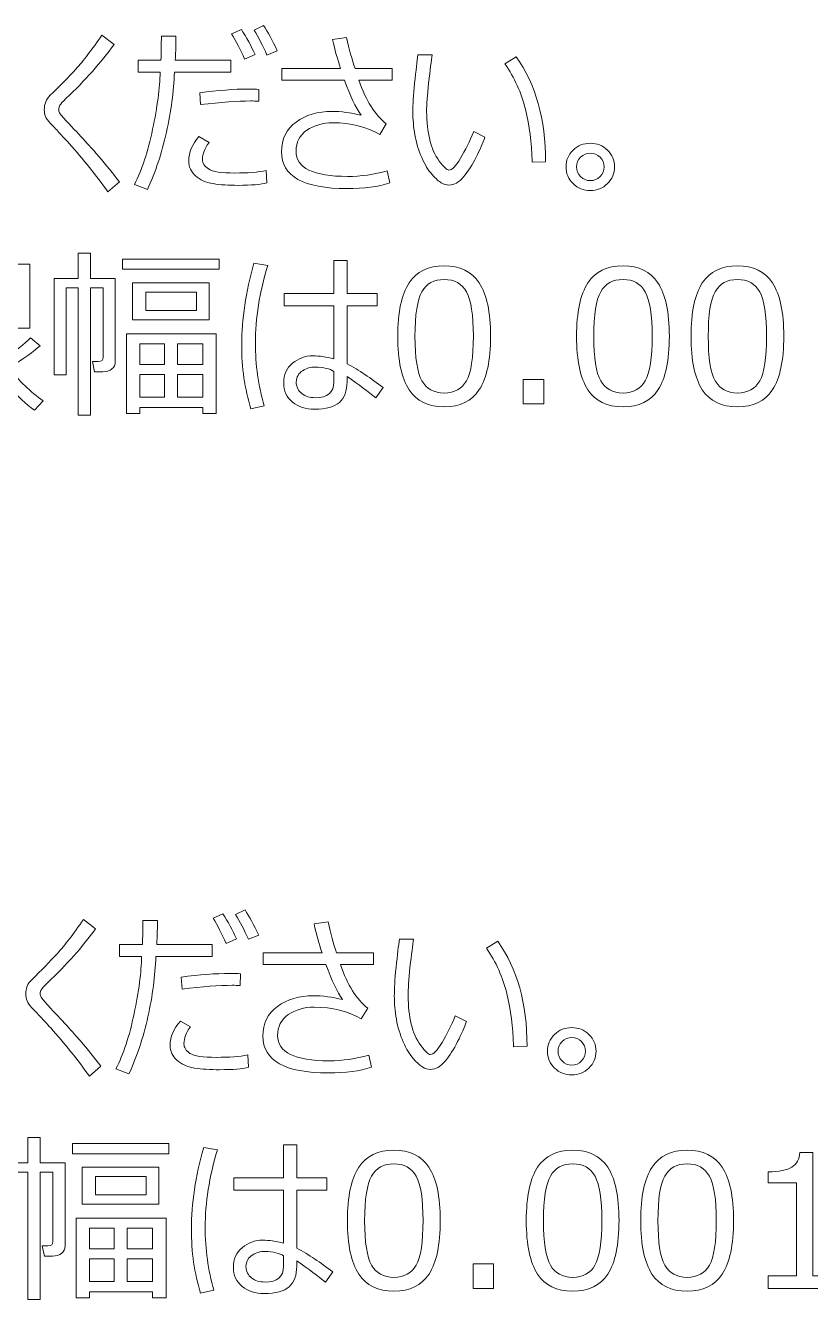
# Model space of a CAD drawing. Extents: x 0 to 812, y 0 to 300.
# Drawn here: x 659.27 to 680.57, y 225.76 to 260.34 of the extents above; entities that cross this region are included whole.
import ezdxf

# ---------------------------------------------------------------- set-up
doc = ezdxf.new("R2010")
doc.units = 0
doc.header["$MEASUREMENT"] = 0
doc.layers.add('TEMPLATE', color=216, linetype='CONTINUOUS', true_color=0x4c004c)

# ---------------------------------------------------------------- blocks, each defined once
blk = doc.blocks.new('block 3')
at = {"layer": 'TEMPLATE', "color": 5, "lineweight": 9, "true_color": 0x0000ff}
for points in [[(661.903, -46.28), (661.903, -46.007), (664.525, -46.007), (664.525, -46.28), (661.903, -46.28)], [(662.169, -47.648), (662.169, -46.649), (664.254, -46.649), (664.254, -47.648), (662.169, -47.648)], [(663.907, -46.903), (662.53, -46.903), (662.53, -47.398), (663.907, -47.398), (663.907, -46.903)], [(664.081, -50.03), (662.367, -50.03), (662.367, -50.194), (662.011, -50.194), (662.011, -48.031), (664.445, -48.031), (664.445, -50.194), (664.081, -50.194), (664.081, -50.03)], [(663.041, -48.302), (662.367, -48.302), (662.367, -48.866), (663.041, -48.866), (663.041, -48.302)], [(664.081, -48.866), (664.081, -48.302), (663.392, -48.302), (663.392, -48.866), (664.081, -48.866)], [(662.367, -49.75), (663.041, -49.75), (663.041, -49.132), (662.367, -49.132), (662.367, -49.75)], [(663.392, -49.75), (664.081, -49.75), (664.081, -49.132), (663.392, -49.132), (663.392, -49.75)], [(673.329, -49.935), (672.774, -49.935), (672.774, -49.269), (673.329, -49.269), (673.329, -49.935)]]:
    blk.add_lwpolyline(points, dxfattribs=at)
at = {"layer": 'TEMPLATE', "color": 1, "lineweight": 9, "true_color": 0xff0000}
for points in [[(660.539, -70.28), (660.539, -70.007), (663.161, -70.007), (663.161, -70.28), (660.539, -70.28)], [(660.804, -71.648), (660.804, -70.649), (662.889, -70.649), (662.889, -71.648), (660.804, -71.648)], [(662.543, -70.903), (661.166, -70.903), (661.166, -71.399), (662.543, -71.399), (662.543, -70.903)], [(662.716, -74.03), (661.002, -74.03), (661.002, -74.194), (660.646, -74.194), (660.646, -72.031), (663.08, -72.031), (663.08, -74.194), (662.716, -74.194), (662.716, -74.03)], [(661.676, -72.302), (661.002, -72.302), (661.002, -72.866), (661.676, -72.866), (661.676, -72.302)], [(662.716, -72.866), (662.716, -72.302), (662.028, -72.302), (662.028, -72.866), (662.716, -72.866)], [(661.002, -73.75), (661.676, -73.75), (661.676, -73.132), (661.002, -73.132), (661.002, -73.75)], [(662.028, -73.75), (662.716, -73.75), (662.716, -73.132), (662.028, -73.132), (662.028, -73.75)], [(671.964, -73.935), (671.41, -73.935), (671.41, -73.269), (671.964, -73.269), (671.964, -73.935)]]:
    blk.add_lwpolyline(points, dxfattribs=at)
at = {"layer": 'TEMPLATE', "color": 5, "lineweight": 9, "true_color": 0x0000ff}
for points, knots in [([(666.098, -40.349), (666.098, -40.349), (665.817, -40.464), (665.817, -40.464), (665.708, -40.211), (665.592, -39.986), (665.468, -39.787), (665.468, -39.787), (665.727, -39.663), (665.727, -39.663), (665.839, -39.837), (665.963, -40.065), (666.098, -40.349)], [0, 0, 0, 0, 1, 1, 1, 2, 2, 2, 3, 3, 3, 4, 4, 4, 4]), ([(661.816, -43.908), (661.816, -43.908), (661.503, -44.177), (661.503, -44.177), (661.188, -43.734), (660.838, -43.296), (660.454, -42.863), (660.355, -42.759), (660.262, -42.66), (660.176, -42.567), (660.091, -42.473), (660.014, -42.391), (659.947, -42.321), (659.879, -42.251), (659.834, -42.187), (659.812, -42.129), (659.789, -42.07), (659.777, -42.01), (659.777, -41.948), (659.777, -41.795), (659.829, -41.668), (659.931, -41.567), (660.2, -41.305), (660.434, -41.064), (660.636, -40.844), (660.836, -40.625), (661.071, -40.318), (661.34, -39.924), (661.34, -39.924), (661.672, -40.175), (661.672, -40.175), (661.321, -40.664), (660.884, -41.154), (660.363, -41.648), (660.277, -41.732), (660.223, -41.791), (660.202, -41.823), (660.181, -41.856), (660.171, -41.894), (660.171, -41.938), (660.171, -41.977), (660.178, -42.008), (660.193, -42.031), (660.207, -42.054), (660.267, -42.127), (660.373, -42.25), (660.765, -42.664), (661.06, -42.986), (661.258, -43.217), (661.456, -43.448), (661.642, -43.679), (661.816, -43.908)], [0, 0, 0, 0, 1, 1, 1, 2, 2, 2, 3, 3, 3, 4, 4, 4, 5, 5, 5, 6, 6, 6, 7, 7, 7, 8, 8, 8, 9, 9, 9, 10, 10, 10, 11, 11, 11, 12, 12, 12, 13, 13, 13, 14, 14, 14, 15, 15, 15, 16, 16, 16, 17, 17, 17, 17]), ([(663.351, -39.951), (663.351, -40.133), (663.344, -40.351), (663.329, -40.605), (663.329, -40.605), (664.836, -40.605), (664.836, -40.605), (664.836, -40.605), (664.836, -40.93), (664.836, -40.93), (664.836, -40.93), (663.308, -40.93), (663.308, -40.93), (663.29, -41.451), (663.218, -41.995), (663.092, -42.562), (662.965, -43.129), (662.793, -43.647), (662.575, -44.116), (662.575, -44.116), (662.226, -43.974), (662.226, -43.974), (662.428, -43.582), (662.592, -43.084), (662.718, -42.479), (662.844, -41.874), (662.912, -41.358), (662.922, -40.93), (662.922, -40.93), (662.321, -40.93), (662.321, -40.93), (662.321, -40.93), (662.321, -40.605), (662.321, -40.605), (662.321, -40.605), (662.944, -40.605), (662.944, -40.605), (662.95, -40.395), (662.954, -40.177), (662.954, -39.951), (662.954, -39.951), (663.351, -39.951), (663.351, -39.951)], [0, 0, 0, 0, 1, 1, 1, 2, 2, 2, 3, 3, 3, 4, 4, 4, 5, 5, 5, 6, 6, 6, 7, 7, 7, 8, 8, 8, 9, 9, 9, 10, 10, 10, 11, 11, 11, 12, 12, 12, 13, 13, 13, 14, 14, 14, 14]), ([(665.495, -40.449), (665.495, -40.449), (665.214, -40.573), (665.214, -40.573), (665.097, -40.311), (664.979, -40.084), (664.86, -39.89), (664.86, -39.89), (665.124, -39.768), (665.124, -39.768), (665.266, -39.987), (665.389, -40.214), (665.495, -40.449)], [0, 0, 0, 0, 1, 1, 1, 2, 2, 2, 3, 3, 3, 4, 4, 4, 4]), ([(669.157, -43.935), (668.841, -44.038), (668.453, -44.089), (667.993, -44.089), (666.806, -44.089), (666.213, -43.756), (666.213, -43.09), (666.213, -42.745), (666.345, -42.476), (666.608, -42.284), (666.872, -42.091), (667.196, -41.994), (667.582, -41.994), (667.825, -41.994), (668.089, -42.029), (668.376, -42.099), (668.226, -41.888), (668.075, -41.571), (667.922, -41.149), (667.922, -41.149), (666.223, -41.149), (666.223, -41.149), (666.223, -41.149), (666.223, -40.83), (666.223, -40.83), (666.223, -40.83), (667.819, -40.83), (667.819, -40.83), (667.735, -40.585), (667.661, -40.324), (667.6, -40.046), (667.6, -40.046), (667.98, -39.99), (667.98, -39.99), (668.049, -40.307), (668.126, -40.587), (668.212, -40.83), (668.212, -40.83), (669.213, -40.83), (669.213, -40.83), (669.213, -40.83), (669.213, -41.149), (669.213, -41.149), (669.213, -41.149), (668.315, -41.149), (668.315, -41.149), (668.504, -41.701), (668.751, -42.095), (669.057, -42.331), (669.057, -42.331), (668.879, -42.619), (668.879, -42.619), (668.524, -42.409), (668.099, -42.304), (667.604, -42.304), (667.331, -42.304), (667.097, -42.372), (666.901, -42.507), (666.706, -42.642), (666.608, -42.832), (666.608, -43.076), (666.608, -43.532), (667.075, -43.759), (668.007, -43.759), (668.373, -43.759), (668.732, -43.708), (669.084, -43.606), (669.084, -43.606), (669.157, -43.935), (669.157, -43.935)], [0, 0, 0, 0, 1, 1, 1, 2, 2, 2, 3, 3, 3, 4, 4, 4, 5, 5, 5, 6, 6, 6, 7, 7, 7, 8, 8, 8, 9, 9, 9, 10, 10, 10, 11, 11, 11, 12, 12, 12, 13, 13, 13, 14, 14, 14, 15, 15, 15, 16, 16, 16, 17, 17, 17, 18, 18, 18, 19, 19, 19, 20, 20, 20, 21, 21, 21, 22, 22, 22, 23, 23, 23, 23]), ([(671.733, -42.695), (671.678, -42.85), (671.598, -43.03), (671.495, -43.237), (671.392, -43.444), (671.278, -43.621), (671.153, -43.77), (671.028, -43.919), (670.9, -43.994), (670.766, -43.994), (670.685, -43.994), (670.612, -43.974), (670.549, -43.935), (670.485, -43.896), (670.402, -43.82), (670.3, -43.708), (670.197, -43.596), (670.103, -43.442), (670.018, -43.245), (669.932, -43.049), (669.871, -42.844), (669.833, -42.629), (669.796, -42.414), (669.777, -42.205), (669.777, -42.002), (669.777, -41.819), (669.793, -41.561), (669.824, -41.228), (669.863, -40.878), (669.893, -40.622), (669.914, -40.461), (669.914, -40.461), (670.3, -40.461), (670.3, -40.461), (670.28, -40.608), (670.248, -40.863), (670.202, -41.228), (670.168, -41.553), (670.151, -41.81), (670.151, -41.999), (670.156, -42.282), (670.184, -42.537), (670.236, -42.763), (670.288, -42.989), (670.375, -43.184), (670.495, -43.345), (670.615, -43.507), (670.702, -43.588), (670.754, -43.588), (670.839, -43.588), (670.944, -43.481), (671.071, -43.265), (671.198, -43.049), (671.319, -42.807), (671.433, -42.539), (671.433, -42.539), (671.733, -42.695), (671.733, -42.695)], [0, 0, 0, 0, 1, 1, 1, 2, 2, 2, 3, 3, 3, 4, 4, 4, 5, 5, 5, 6, 6, 6, 7, 7, 7, 8, 8, 8, 9, 9, 9, 10, 10, 10, 11, 11, 11, 12, 12, 12, 13, 13, 13, 14, 14, 14, 15, 15, 15, 16, 16, 16, 17, 17, 17, 18, 18, 18, 19, 19, 19, 19]), ([(673.378, -43.364), (673.378, -43.364), (673.012, -43.376), (673.012, -43.376), (673.012, -43.376), (673.012, -43.332), (673.012, -43.332), (672.999, -42.847), (672.938, -42.382), (672.83, -41.936), (672.722, -41.49), (672.537, -41.079), (672.275, -40.705), (672.275, -40.705), (672.585, -40.515), (672.585, -40.515), (673.114, -41.254), (673.378, -42.203), (673.378, -43.364)], [0, 0, 0, 0, 1, 1, 1, 2, 2, 2, 3, 3, 3, 4, 4, 4, 5, 5, 5, 6, 6, 6, 6]), ([(665.602, -41.396), (665.602, -41.396), (665.598, -41.716), (665.598, -41.716), (665.518, -41.713), (665.445, -41.711), (665.378, -41.711), (665.023, -41.711), (664.57, -41.744), (664.018, -41.811), (664.018, -41.811), (663.994, -41.489), (663.994, -41.489), (664.483, -41.422), (664.925, -41.389), (665.319, -41.389), (665.428, -41.389), (665.523, -41.391), (665.602, -41.396)], [0, 0, 0, 0, 1, 1, 1, 2, 2, 2, 3, 3, 3, 4, 4, 4, 5, 5, 5, 6, 6, 6, 6]), ([(665.82, -43.935), (665.659, -43.979), (665.398, -44.001), (665.038, -44.001), (664.78, -44.001), (664.552, -43.986), (664.356, -43.955), (664.16, -43.924), (664.001, -43.853), (663.879, -43.742), (663.757, -43.632), (663.696, -43.497), (663.696, -43.337), (663.696, -43.106), (663.789, -42.887), (663.974, -42.68), (663.974, -42.68), (664.248, -42.834), (664.248, -42.834), (664.129, -42.994), (664.069, -43.147), (664.069, -43.296), (664.068, -43.396), (664.122, -43.483), (664.234, -43.557), (664.346, -43.63), (664.584, -43.667), (664.951, -43.667), (665.292, -43.667), (665.576, -43.645), (665.8, -43.601), (665.8, -43.601), (665.82, -43.935), (665.82, -43.935)], [0, 0, 0, 0, 1, 1, 1, 2, 2, 2, 3, 3, 3, 4, 4, 4, 5, 5, 5, 6, 6, 6, 7, 7, 7, 8, 8, 8, 9, 9, 9, 10, 10, 10, 11, 11, 11, 11]), ([(673.933, -43.501), (673.933, -43.323), (673.997, -43.172), (674.126, -43.046), (674.254, -42.921), (674.409, -42.859), (674.592, -42.859), (674.774, -42.859), (674.93, -42.921), (675.058, -43.046), (675.187, -43.172), (675.251, -43.323), (675.251, -43.501), (675.251, -43.678), (675.187, -43.829), (675.058, -43.955), (674.93, -44.08), (674.774, -44.143), (674.592, -44.143), (674.409, -44.143), (674.254, -44.08), (674.126, -43.955), (673.997, -43.829), (673.933, -43.678), (673.933, -43.501)], [0, 0, 0, 0, 1, 1, 1, 2, 2, 2, 3, 3, 3, 4, 4, 4, 5, 5, 5, 6, 6, 6, 7, 7, 7, 8, 8, 8, 8]), ([(674.218, -43.501), (674.218, -43.603), (674.255, -43.691), (674.328, -43.764), (674.402, -43.837), (674.489, -43.874), (674.592, -43.874), (674.694, -43.874), (674.782, -43.837), (674.856, -43.764), (674.929, -43.691), (674.966, -43.603), (674.966, -43.501), (674.966, -43.398), (674.929, -43.31), (674.856, -43.237), (674.782, -43.164), (674.694, -43.127), (674.592, -43.127), (674.489, -43.127), (674.402, -43.164), (674.328, -43.237), (674.255, -43.31), (674.218, -43.398), (674.218, -43.501)], [0, 0, 0, 0, 1, 1, 1, 2, 2, 2, 3, 3, 3, 4, 4, 4, 5, 5, 5, 6, 6, 6, 7, 7, 7, 8, 8, 8, 8]), ([(657.965, -50.213), (657.965, -50.213), (657.47, -50.213), (657.47, -50.213), (657.47, -50.213), (657.433, -49.894), (657.433, -49.894), (657.433, -49.894), (657.802, -49.894), (657.802, -49.894), (657.924, -49.894), (657.985, -49.839), (657.985, -49.73), (657.985, -49.73), (657.985, -47.879), (657.985, -47.879), (657.985, -47.879), (656.986, -47.879), (656.986, -47.879), (656.986, -47.879), (656.986, -46.139), (656.986, -46.139), (656.986, -46.139), (657.845, -46.139), (657.845, -46.139), (657.845, -46.139), (657.985, -45.721), (657.985, -45.721), (657.985, -45.721), (658.356, -45.797), (658.356, -45.797), (658.356, -45.797), (658.187, -46.139), (658.187, -46.139), (658.187, -46.139), (659.381, -46.139), (659.381, -46.139), (659.381, -46.139), (659.381, -47.879), (659.381, -47.879), (659.381, -47.879), (658.363, -47.879), (658.363, -47.879), (658.363, -47.879), (658.363, -48.133), (658.363, -48.133), (658.428, -48.321), (658.53, -48.52), (658.668, -48.732), (658.992, -48.504), (659.237, -48.306), (659.403, -48.138), (659.403, -48.138), (659.662, -48.358), (659.662, -48.358), (659.503, -48.504), (659.224, -48.704), (658.827, -48.956), (659.092, -49.308), (659.4, -49.606), (659.75, -49.852), (659.75, -49.852), (659.51, -50.106), (659.51, -50.106), (659.022, -49.75), (658.64, -49.291), (658.363, -48.729), (658.363, -48.729), (658.363, -49.857), (658.363, -49.857), (658.363, -49.961), (658.325, -50.047), (658.248, -50.113), (658.172, -50.18), (658.077, -50.213), (657.965, -50.213)], [0, 0, 0, 0, 1, 1, 1, 2, 2, 2, 3, 3, 3, 4, 4, 4, 5, 5, 5, 6, 6, 6, 7, 7, 7, 8, 8, 8, 9, 9, 9, 10, 10, 10, 11, 11, 11, 12, 12, 12, 13, 13, 13, 14, 14, 14, 15, 15, 15, 16, 16, 16, 17, 17, 17, 18, 18, 18, 19, 19, 19, 20, 20, 20, 21, 21, 21, 22, 22, 22, 23, 23, 23, 24, 24, 24, 25, 25, 25, 25]), ([(660.695, -50.238), (660.695, -50.238), (660.695, -46.781), (660.695, -46.781), (660.695, -46.781), (660.367, -46.781), (660.367, -46.781), (660.367, -46.781), (660.367, -49.147), (660.367, -49.147), (660.367, -49.147), (660.048, -49.147), (660.048, -49.147), (660.048, -49.147), (660.048, -46.527), (660.048, -46.527), (660.048, -46.527), (660.695, -46.527), (660.695, -46.527), (660.695, -46.527), (660.695, -45.838), (660.695, -45.838), (660.695, -45.838), (661.031, -45.838), (661.031, -45.838), (661.031, -45.838), (661.031, -46.527), (661.031, -46.527), (661.031, -46.527), (661.705, -46.527), (661.705, -46.527), (661.705, -46.527), (661.705, -48.785), (661.705, -48.785), (661.705, -48.868), (661.674, -48.935), (661.611, -48.985), (661.549, -49.036), (661.468, -49.061), (661.368, -49.061), (661.368, -49.061), (661.144, -49.061), (661.144, -49.061), (661.144, -49.061), (661.088, -48.78), (661.088, -48.78), (661.088, -48.78), (661.241, -48.78), (661.241, -48.78), (661.333, -48.78), (661.378, -48.741), (661.378, -48.663), (661.378, -48.663), (661.378, -46.781), (661.378, -46.781), (661.378, -46.781), (661.031, -46.781), (661.031, -46.781), (661.031, -46.781), (661.031, -50.238), (661.031, -50.238), (661.031, -50.238), (660.695, -50.238), (660.695, -50.238)], [0, 0, 0, 0, 1, 1, 1, 2, 2, 2, 3, 3, 3, 4, 4, 4, 5, 5, 5, 6, 6, 6, 7, 7, 7, 8, 8, 8, 9, 9, 9, 10, 10, 10, 11, 11, 11, 12, 12, 12, 13, 13, 13, 14, 14, 14, 15, 15, 15, 16, 16, 16, 17, 17, 17, 18, 18, 18, 19, 19, 19, 20, 20, 20, 21, 21, 21, 21]), ([(665.746, -49.984), (665.746, -49.984), (665.382, -50.064), (665.382, -50.064), (665.216, -49.529), (665.133, -48.948), (665.133, -48.321), (665.133, -47.638), (665.244, -46.901), (665.467, -46.11), (665.467, -46.11), (665.841, -46.175), (665.841, -46.175), (665.618, -46.911), (665.506, -47.613), (665.506, -48.28), (665.506, -48.869), (665.586, -49.437), (665.746, -49.984)], [0, 0, 0, 0, 1, 1, 1, 2, 2, 2, 3, 3, 3, 4, 4, 4, 5, 5, 5, 6, 6, 6, 6]), ([(668.968, -49.491), (668.968, -49.491), (668.773, -49.767), (668.773, -49.767), (668.573, -49.606), (668.312, -49.412), (667.992, -49.186), (667.992, -49.186), (667.992, -49.334), (667.992, -49.334), (667.992, -49.582), (667.924, -49.767), (667.789, -49.89), (667.654, -50.013), (667.427, -50.074), (667.108, -50.074), (666.872, -50.074), (666.674, -50.01), (666.513, -49.881), (666.353, -49.753), (666.273, -49.58), (666.273, -49.364), (666.273, -49.143), (666.352, -48.965), (666.511, -48.83), (666.67, -48.696), (666.856, -48.628), (667.069, -48.627), (667.24, -48.628), (667.428, -48.656), (667.633, -48.71), (667.633, -48.71), (667.633, -47.267), (667.633, -47.267), (667.633, -47.267), (666.288, -47.267), (666.288, -47.267), (666.288, -47.267), (666.288, -46.937), (666.288, -46.937), (666.288, -46.937), (667.633, -46.937), (667.633, -46.937), (667.633, -46.937), (667.633, -46.041), (667.633, -46.041), (667.633, -46.041), (667.997, -46.041), (667.997, -46.041), (667.997, -46.041), (667.997, -46.937), (667.997, -46.937), (667.997, -46.937), (668.809, -46.937), (668.809, -46.937), (668.809, -46.937), (668.809, -47.267), (668.809, -47.267), (668.809, -47.267), (667.997, -47.267), (667.997, -47.267), (667.997, -47.267), (667.997, -48.844), (667.997, -48.844), (668.314, -49.018), (668.638, -49.234), (668.968, -49.491)], [0, 0, 0, 0, 1, 1, 1, 2, 2, 2, 3, 3, 3, 4, 4, 4, 5, 5, 5, 6, 6, 6, 7, 7, 7, 8, 8, 8, 9, 9, 9, 10, 10, 10, 11, 11, 11, 12, 12, 12, 13, 13, 13, 14, 14, 14, 15, 15, 15, 16, 16, 16, 17, 17, 17, 18, 18, 18, 19, 19, 19, 20, 20, 20, 21, 21, 21, 22, 22, 22, 22]), ([(670.628, -50.011), (670.195, -50.011), (669.877, -49.856), (669.674, -49.547), (669.471, -49.238), (669.369, -48.755), (669.369, -48.099), (669.369, -47.443), (669.471, -46.96), (669.675, -46.649), (669.88, -46.338), (670.197, -46.183), (670.628, -46.183), (671.057, -46.183), (671.373, -46.339), (671.578, -46.65), (671.783, -46.962), (671.886, -47.443), (671.886, -48.094), (671.886, -48.752), (671.784, -49.236), (671.581, -49.546), (671.377, -49.856), (671.06, -50.011), (670.628, -50.011)], [0, 0, 0, 0, 1, 1, 1, 2, 2, 2, 3, 3, 3, 4, 4, 4, 5, 5, 5, 6, 6, 6, 7, 7, 7, 8, 8, 8, 8]), ([(675.48, -50.011), (675.046, -50.011), (674.728, -49.856), (674.525, -49.547), (674.322, -49.238), (674.22, -48.755), (674.22, -48.099), (674.22, -47.443), (674.322, -46.96), (674.526, -46.649), (674.731, -46.338), (675.048, -46.183), (675.48, -46.183), (675.908, -46.183), (676.224, -46.339), (676.429, -46.65), (676.634, -46.962), (676.737, -47.443), (676.737, -48.094), (676.737, -48.752), (676.635, -49.236), (676.432, -49.546), (676.228, -49.856), (675.911, -50.011), (675.48, -50.011)], [0, 0, 0, 0, 1, 1, 1, 2, 2, 2, 3, 3, 3, 4, 4, 4, 5, 5, 5, 6, 6, 6, 7, 7, 7, 8, 8, 8, 8]), ([(678.585, -50.011), (678.152, -50.011), (677.834, -49.856), (677.63, -49.547), (677.427, -49.238), (677.325, -48.755), (677.325, -48.099), (677.325, -47.443), (677.427, -46.96), (677.632, -46.649), (677.836, -46.338), (678.154, -46.183), (678.585, -46.183), (679.013, -46.183), (679.33, -46.339), (679.535, -46.65), (679.74, -46.962), (679.842, -47.443), (679.842, -48.094), (679.842, -48.752), (679.74, -49.236), (679.537, -49.546), (679.334, -49.856), (679.016, -50.011), (678.585, -50.011)], [0, 0, 0, 0, 1, 1, 1, 2, 2, 2, 3, 3, 3, 4, 4, 4, 5, 5, 5, 6, 6, 6, 7, 7, 7, 8, 8, 8, 8]), ([(670.628, -46.556), (670.35, -46.556), (670.148, -46.666), (670.023, -46.887), (669.898, -47.108), (669.835, -47.512), (669.835, -48.099), (669.835, -48.682), (669.898, -49.084), (670.023, -49.305), (670.148, -49.527), (670.35, -49.637), (670.628, -49.637), (670.907, -49.637), (671.108, -49.527), (671.233, -49.305), (671.357, -49.084), (671.419, -48.68), (671.419, -48.094), (671.419, -47.52), (671.358, -47.12), (671.234, -46.894), (671.11, -46.669), (670.909, -46.556), (670.628, -46.556)], [0, 0, 0, 0, 1, 1, 1, 2, 2, 2, 3, 3, 3, 4, 4, 4, 5, 5, 5, 6, 6, 6, 7, 7, 7, 8, 8, 8, 8]), ([(675.48, -46.556), (675.201, -46.556), (674.999, -46.666), (674.874, -46.887), (674.749, -47.108), (674.686, -47.512), (674.686, -48.099), (674.686, -48.682), (674.749, -49.084), (674.874, -49.305), (674.999, -49.527), (675.201, -49.637), (675.48, -49.637), (675.758, -49.637), (675.959, -49.527), (676.084, -49.305), (676.209, -49.084), (676.271, -48.68), (676.271, -48.094), (676.271, -47.52), (676.209, -47.12), (676.085, -46.894), (675.961, -46.669), (675.76, -46.556), (675.48, -46.556)], [0, 0, 0, 0, 1, 1, 1, 2, 2, 2, 3, 3, 3, 4, 4, 4, 5, 5, 5, 6, 6, 6, 7, 7, 7, 8, 8, 8, 8]), ([(678.585, -46.556), (678.307, -46.556), (678.105, -46.666), (677.98, -46.887), (677.854, -47.108), (677.792, -47.512), (677.792, -48.099), (677.792, -48.682), (677.854, -49.084), (677.98, -49.305), (678.105, -49.527), (678.307, -49.637), (678.585, -49.637), (678.863, -49.637), (679.065, -49.527), (679.189, -49.305), (679.314, -49.084), (679.376, -48.68), (679.376, -48.094), (679.376, -47.52), (679.314, -47.12), (679.191, -46.894), (679.067, -46.669), (678.865, -46.556), (678.585, -46.556)], [0, 0, 0, 0, 1, 1, 1, 2, 2, 2, 3, 3, 3, 4, 4, 4, 5, 5, 5, 6, 6, 6, 7, 7, 7, 8, 8, 8, 8]), ([(667.635, -49.334), (667.635, -49.334), (667.635, -49.049), (667.635, -49.049), (667.53, -48.98), (667.358, -48.941), (667.12, -48.932), (667.005, -48.933), (666.894, -48.966), (666.787, -49.031), (666.68, -49.095), (666.621, -49.199), (666.61, -49.344), (666.621, -49.476), (666.674, -49.579), (666.767, -49.653), (666.861, -49.727), (666.981, -49.764), (667.128, -49.764), (667.466, -49.764), (667.635, -49.621), (667.635, -49.334)], [0, 0, 0, 0, 1, 1, 1, 2, 2, 2, 3, 3, 3, 4, 4, 4, 5, 5, 5, 6, 6, 6, 7, 7, 7, 7])]:
    blk.add_open_spline(points, degree=3, knots=knots, dxfattribs=at)
at = {"layer": 'TEMPLATE', "color": 1, "lineweight": 9, "true_color": 0xff0000}
for points, knots in [([(661.313, -67.908), (661.313, -67.908), (661.001, -68.177), (661.001, -68.177), (660.685, -67.734), (660.335, -67.296), (659.951, -66.863), (659.852, -66.759), (659.76, -66.66), (659.674, -66.567), (659.588, -66.473), (659.512, -66.391), (659.444, -66.321), (659.377, -66.251), (659.332, -66.187), (659.309, -66.128), (659.286, -66.07), (659.275, -66.01), (659.275, -65.948), (659.275, -65.795), (659.326, -65.668), (659.428, -65.567), (659.697, -65.305), (659.932, -65.064), (660.133, -64.844), (660.334, -64.624), (660.569, -64.318), (660.837, -63.924), (660.837, -63.924), (661.169, -64.175), (661.169, -64.175), (660.818, -64.664), (660.381, -65.154), (659.861, -65.647), (659.774, -65.732), (659.721, -65.791), (659.7, -65.823), (659.678, -65.856), (659.668, -65.894), (659.668, -65.938), (659.668, -65.977), (659.675, -66.008), (659.69, -66.031), (659.704, -66.054), (659.765, -66.127), (659.87, -66.25), (660.263, -66.664), (660.558, -66.986), (660.756, -67.217), (660.953, -67.448), (661.139, -67.679), (661.313, -67.908)], [0, 0, 0, 0, 1, 1, 1, 2, 2, 2, 3, 3, 3, 4, 4, 4, 5, 5, 5, 6, 6, 6, 7, 7, 7, 8, 8, 8, 9, 9, 9, 10, 10, 10, 11, 11, 11, 12, 12, 12, 13, 13, 13, 14, 14, 14, 15, 15, 15, 16, 16, 16, 17, 17, 17, 17]), ([(662.849, -63.951), (662.849, -64.133), (662.842, -64.351), (662.827, -64.605), (662.827, -64.605), (664.333, -64.605), (664.333, -64.605), (664.333, -64.605), (664.333, -64.93), (664.333, -64.93), (664.333, -64.93), (662.805, -64.93), (662.805, -64.93), (662.787, -65.451), (662.715, -65.995), (662.589, -66.562), (662.463, -67.129), (662.291, -67.647), (662.073, -68.116), (662.073, -68.116), (661.723, -67.974), (661.723, -67.974), (661.925, -67.582), (662.089, -67.083), (662.215, -66.479), (662.341, -65.874), (662.41, -65.358), (662.419, -64.93), (662.419, -64.93), (661.819, -64.93), (661.819, -64.93), (661.819, -64.93), (661.819, -64.605), (661.819, -64.605), (661.819, -64.605), (662.441, -64.605), (662.441, -64.605), (662.448, -64.395), (662.451, -64.177), (662.451, -63.951), (662.451, -63.951), (662.849, -63.951), (662.849, -63.951)], [0, 0, 0, 0, 1, 1, 1, 2, 2, 2, 3, 3, 3, 4, 4, 4, 5, 5, 5, 6, 6, 6, 7, 7, 7, 8, 8, 8, 9, 9, 9, 10, 10, 10, 11, 11, 11, 12, 12, 12, 13, 13, 13, 14, 14, 14, 14]), ([(664.992, -64.449), (664.992, -64.449), (664.712, -64.573), (664.712, -64.573), (664.594, -64.311), (664.477, -64.083), (664.358, -63.89), (664.358, -63.89), (664.621, -63.768), (664.621, -63.768), (664.763, -63.987), (664.887, -64.214), (664.992, -64.449)], [0, 0, 0, 0, 1, 1, 1, 2, 2, 2, 3, 3, 3, 4, 4, 4, 4]), ([(665.596, -64.349), (665.596, -64.349), (665.315, -64.463), (665.315, -64.463), (665.206, -64.211), (665.089, -63.986), (664.965, -63.787), (664.965, -63.787), (665.225, -63.663), (665.225, -63.663), (665.337, -63.837), (665.46, -64.065), (665.596, -64.349)], [0, 0, 0, 0, 1, 1, 1, 2, 2, 2, 3, 3, 3, 4, 4, 4, 4]), ([(668.654, -67.935), (668.339, -68.038), (667.951, -68.089), (667.49, -68.089), (666.304, -68.089), (665.71, -67.756), (665.71, -67.09), (665.71, -66.745), (665.842, -66.476), (666.106, -66.283), (666.369, -66.091), (666.694, -65.994), (667.08, -65.994), (667.322, -65.994), (667.587, -66.029), (667.873, -66.099), (667.724, -65.888), (667.572, -65.571), (667.419, -65.149), (667.419, -65.149), (665.72, -65.149), (665.72, -65.149), (665.72, -65.149), (665.72, -64.83), (665.72, -64.83), (665.72, -64.83), (667.316, -64.83), (667.316, -64.83), (667.232, -64.585), (667.159, -64.324), (667.097, -64.046), (667.097, -64.046), (667.478, -63.99), (667.478, -63.99), (667.546, -64.307), (667.623, -64.587), (667.709, -64.83), (667.709, -64.83), (668.711, -64.83), (668.711, -64.83), (668.711, -64.83), (668.711, -65.149), (668.711, -65.149), (668.711, -65.149), (667.812, -65.149), (667.812, -65.149), (668.001, -65.701), (668.248, -66.095), (668.554, -66.331), (668.554, -66.331), (668.376, -66.619), (668.376, -66.619), (668.021, -66.409), (667.596, -66.304), (667.102, -66.304), (666.828, -66.304), (666.594, -66.372), (666.399, -66.507), (666.203, -66.642), (666.106, -66.832), (666.106, -67.076), (666.106, -67.531), (666.572, -67.759), (667.504, -67.759), (667.871, -67.759), (668.23, -67.708), (668.581, -67.606), (668.581, -67.606), (668.654, -67.935), (668.654, -67.935)], [0, 0, 0, 0, 1, 1, 1, 2, 2, 2, 3, 3, 3, 4, 4, 4, 5, 5, 5, 6, 6, 6, 7, 7, 7, 8, 8, 8, 9, 9, 9, 10, 10, 10, 11, 11, 11, 12, 12, 12, 13, 13, 13, 14, 14, 14, 15, 15, 15, 16, 16, 16, 17, 17, 17, 18, 18, 18, 19, 19, 19, 20, 20, 20, 21, 21, 21, 22, 22, 22, 23, 23, 23, 23]), ([(671.23, -66.695), (671.175, -66.849), (671.096, -67.03), (670.992, -67.237), (670.889, -67.444), (670.775, -67.621), (670.651, -67.77), (670.526, -67.919), (670.397, -67.994), (670.263, -67.994), (670.182, -67.994), (670.11, -67.974), (670.046, -67.935), (669.983, -67.896), (669.899, -67.82), (669.797, -67.708), (669.695, -67.596), (669.6, -67.442), (669.515, -67.245), (669.43, -67.049), (669.368, -66.844), (669.331, -66.629), (669.294, -66.414), (669.275, -66.205), (669.275, -66.001), (669.275, -65.819), (669.29, -65.561), (669.321, -65.228), (669.36, -64.878), (669.39, -64.622), (669.411, -64.461), (669.411, -64.461), (669.797, -64.461), (669.797, -64.461), (669.778, -64.607), (669.745, -64.863), (669.699, -65.228), (669.665, -65.553), (669.648, -65.81), (669.648, -65.999), (669.653, -66.282), (669.681, -66.537), (669.734, -66.763), (669.786, -66.989), (669.872, -67.183), (669.993, -67.345), (670.113, -67.507), (670.199, -67.588), (670.251, -67.588), (670.336, -67.588), (670.442, -67.481), (670.569, -67.265), (670.696, -67.049), (670.816, -66.807), (670.93, -66.539), (670.93, -66.539), (671.23, -66.695), (671.23, -66.695)], [0, 0, 0, 0, 1, 1, 1, 2, 2, 2, 3, 3, 3, 4, 4, 4, 5, 5, 5, 6, 6, 6, 7, 7, 7, 8, 8, 8, 9, 9, 9, 10, 10, 10, 11, 11, 11, 12, 12, 12, 13, 13, 13, 14, 14, 14, 15, 15, 15, 16, 16, 16, 17, 17, 17, 18, 18, 18, 19, 19, 19, 19]), ([(672.876, -67.364), (672.876, -67.364), (672.51, -67.376), (672.51, -67.376), (672.51, -67.376), (672.51, -67.332), (672.51, -67.332), (672.496, -66.847), (672.436, -66.381), (672.328, -65.936), (672.219, -65.49), (672.034, -65.079), (671.772, -64.705), (671.772, -64.705), (672.082, -64.515), (672.082, -64.515), (672.611, -65.254), (672.876, -66.203), (672.876, -67.364)], [0, 0, 0, 0, 1, 1, 1, 2, 2, 2, 3, 3, 3, 4, 4, 4, 5, 5, 5, 6, 6, 6, 6]), ([(665.1, -65.396), (665.1, -65.396), (665.095, -65.716), (665.095, -65.716), (665.015, -65.713), (664.942, -65.711), (664.875, -65.711), (664.52, -65.711), (664.067, -65.744), (663.515, -65.811), (663.515, -65.811), (663.491, -65.489), (663.491, -65.489), (663.981, -65.422), (664.423, -65.389), (664.817, -65.389), (664.926, -65.389), (665.02, -65.391), (665.1, -65.396)], [0, 0, 0, 0, 1, 1, 1, 2, 2, 2, 3, 3, 3, 4, 4, 4, 5, 5, 5, 6, 6, 6, 6]), ([(665.317, -67.935), (665.156, -67.979), (664.896, -68.001), (664.536, -68.001), (664.277, -68.001), (664.05, -67.985), (663.853, -67.955), (663.657, -67.924), (663.498, -67.853), (663.376, -67.742), (663.254, -67.632), (663.193, -67.496), (663.193, -67.337), (663.193, -67.106), (663.286, -66.887), (663.471, -66.68), (663.471, -66.68), (663.745, -66.834), (663.745, -66.834), (663.626, -66.993), (663.567, -67.147), (663.567, -67.295), (663.565, -67.396), (663.62, -67.483), (663.731, -67.557), (663.843, -67.63), (664.082, -67.666), (664.448, -67.666), (664.79, -67.666), (665.073, -67.644), (665.298, -67.601), (665.298, -67.601), (665.317, -67.935), (665.317, -67.935)], [0, 0, 0, 0, 1, 1, 1, 2, 2, 2, 3, 3, 3, 4, 4, 4, 5, 5, 5, 6, 6, 6, 7, 7, 7, 8, 8, 8, 9, 9, 9, 10, 10, 10, 11, 11, 11, 11]), ([(673.43, -67.5), (673.43, -67.323), (673.494, -67.172), (673.623, -67.046), (673.751, -66.921), (673.907, -66.858), (674.089, -66.858), (674.271, -66.858), (674.427, -66.921), (674.556, -67.046), (674.684, -67.172), (674.748, -67.323), (674.748, -67.5), (674.748, -67.678), (674.684, -67.829), (674.556, -67.955), (674.427, -68.08), (674.271, -68.143), (674.089, -68.143), (673.907, -68.143), (673.751, -68.08), (673.623, -67.955), (673.494, -67.829), (673.43, -67.678), (673.43, -67.5)], [0, 0, 0, 0, 1, 1, 1, 2, 2, 2, 3, 3, 3, 4, 4, 4, 5, 5, 5, 6, 6, 6, 7, 7, 7, 8, 8, 8, 8]), ([(673.716, -67.5), (673.716, -67.603), (673.752, -67.691), (673.826, -67.764), (673.899, -67.837), (673.987, -67.874), (674.089, -67.874), (674.192, -67.874), (674.28, -67.837), (674.353, -67.764), (674.426, -67.691), (674.463, -67.603), (674.463, -67.5), (674.463, -67.398), (674.426, -67.31), (674.353, -67.237), (674.28, -67.164), (674.192, -67.127), (674.089, -67.127), (673.987, -67.127), (673.899, -67.164), (673.826, -67.237), (673.752, -67.31), (673.716, -67.398), (673.716, -67.5)], [0, 0, 0, 0, 1, 1, 1, 2, 2, 2, 3, 3, 3, 4, 4, 4, 5, 5, 5, 6, 6, 6, 7, 7, 7, 8, 8, 8, 8]), ([(659.33, -74.238), (659.33, -74.238), (659.33, -70.781), (659.33, -70.781), (659.33, -70.781), (659.003, -70.781), (659.003, -70.781), (659.003, -70.781), (659.003, -73.147), (659.003, -73.147), (659.003, -73.147), (658.683, -73.147), (658.683, -73.147), (658.683, -73.147), (658.683, -70.527), (658.683, -70.527), (658.683, -70.527), (659.33, -70.527), (659.33, -70.527), (659.33, -70.527), (659.33, -69.838), (659.33, -69.838), (659.33, -69.838), (659.667, -69.838), (659.667, -69.838), (659.667, -69.838), (659.667, -70.527), (659.667, -70.527), (659.667, -70.527), (660.341, -70.527), (660.341, -70.527), (660.341, -70.527), (660.341, -72.785), (660.341, -72.785), (660.341, -72.868), (660.309, -72.935), (660.247, -72.986), (660.184, -73.036), (660.103, -73.061), (660.004, -73.061), (660.004, -73.061), (659.779, -73.061), (659.779, -73.061), (659.779, -73.061), (659.723, -72.78), (659.723, -72.78), (659.723, -72.78), (659.877, -72.78), (659.877, -72.78), (659.968, -72.78), (660.013, -72.741), (660.013, -72.663), (660.013, -72.663), (660.013, -70.781), (660.013, -70.781), (660.013, -70.781), (659.667, -70.781), (659.667, -70.781), (659.667, -70.781), (659.667, -74.238), (659.667, -74.238), (659.667, -74.238), (659.33, -74.238), (659.33, -74.238)], [0, 0, 0, 0, 1, 1, 1, 2, 2, 2, 3, 3, 3, 4, 4, 4, 5, 5, 5, 6, 6, 6, 7, 7, 7, 8, 8, 8, 9, 9, 9, 10, 10, 10, 11, 11, 11, 12, 12, 12, 13, 13, 13, 14, 14, 14, 15, 15, 15, 16, 16, 16, 17, 17, 17, 18, 18, 18, 19, 19, 19, 20, 20, 20, 21, 21, 21, 21]), ([(664.381, -73.984), (664.381, -73.984), (664.017, -74.065), (664.017, -74.065), (663.851, -73.529), (663.768, -72.948), (663.768, -72.321), (663.768, -71.638), (663.88, -70.901), (664.103, -70.11), (664.103, -70.11), (664.476, -70.175), (664.476, -70.175), (664.253, -70.911), (664.142, -71.613), (664.142, -72.28), (664.142, -72.869), (664.222, -73.437), (664.381, -73.984)], [0, 0, 0, 0, 1, 1, 1, 2, 2, 2, 3, 3, 3, 4, 4, 4, 5, 5, 5, 6, 6, 6, 6]), ([(667.604, -73.491), (667.604, -73.491), (667.408, -73.767), (667.408, -73.767), (667.208, -73.606), (666.948, -73.412), (666.627, -73.186), (666.627, -73.186), (666.627, -73.335), (666.627, -73.335), (666.627, -73.582), (666.559, -73.767), (666.424, -73.89), (666.289, -74.013), (666.062, -74.074), (665.743, -74.074), (665.507, -74.074), (665.309, -74.01), (665.149, -73.881), (664.989, -73.753), (664.908, -73.58), (664.908, -73.364), (664.908, -73.143), (664.988, -72.965), (665.146, -72.831), (665.305, -72.696), (665.491, -72.628), (665.704, -72.627), (665.875, -72.628), (666.063, -72.656), (666.268, -72.71), (666.268, -72.71), (666.268, -71.267), (666.268, -71.267), (666.268, -71.267), (664.923, -71.267), (664.923, -71.267), (664.923, -71.267), (664.923, -70.937), (664.923, -70.937), (664.923, -70.937), (666.268, -70.937), (666.268, -70.937), (666.268, -70.937), (666.268, -70.041), (666.268, -70.041), (666.268, -70.041), (666.632, -70.041), (666.632, -70.041), (666.632, -70.041), (666.632, -70.937), (666.632, -70.937), (666.632, -70.937), (667.445, -70.937), (667.445, -70.937), (667.445, -70.937), (667.445, -71.267), (667.445, -71.267), (667.445, -71.267), (666.632, -71.267), (666.632, -71.267), (666.632, -71.267), (666.632, -72.844), (666.632, -72.844), (666.949, -73.018), (667.273, -73.234), (667.604, -73.491)], [0, 0, 0, 0, 1, 1, 1, 2, 2, 2, 3, 3, 3, 4, 4, 4, 5, 5, 5, 6, 6, 6, 7, 7, 7, 8, 8, 8, 9, 9, 9, 10, 10, 10, 11, 11, 11, 12, 12, 12, 13, 13, 13, 14, 14, 14, 15, 15, 15, 16, 16, 16, 17, 17, 17, 18, 18, 18, 19, 19, 19, 20, 20, 20, 21, 21, 21, 22, 22, 22, 22]), ([(669.264, -74.011), (668.831, -74.011), (668.513, -73.856), (668.309, -73.547), (668.106, -73.238), (668.004, -72.755), (668.004, -72.099), (668.004, -71.443), (668.106, -70.96), (668.311, -70.649), (668.515, -70.338), (668.833, -70.183), (669.264, -70.183), (669.692, -70.183), (670.009, -70.339), (670.214, -70.65), (670.419, -70.962), (670.521, -71.443), (670.521, -72.094), (670.521, -72.752), (670.419, -73.236), (670.216, -73.546), (670.012, -73.856), (669.695, -74.011), (669.264, -74.011)], [0, 0, 0, 0, 1, 1, 1, 2, 2, 2, 3, 3, 3, 4, 4, 4, 5, 5, 5, 6, 6, 6, 7, 7, 7, 8, 8, 8, 8]), ([(674.115, -74.011), (673.682, -74.011), (673.364, -73.856), (673.16, -73.547), (672.957, -73.238), (672.855, -72.755), (672.855, -72.099), (672.855, -71.443), (672.957, -70.96), (673.162, -70.649), (673.366, -70.338), (673.684, -70.183), (674.115, -70.183), (674.543, -70.183), (674.86, -70.339), (675.065, -70.65), (675.27, -70.962), (675.372, -71.443), (675.372, -72.094), (675.372, -72.752), (675.27, -73.236), (675.067, -73.546), (674.864, -73.856), (674.546, -74.011), (674.115, -74.011)], [0, 0, 0, 0, 1, 1, 1, 2, 2, 2, 3, 3, 3, 4, 4, 4, 5, 5, 5, 6, 6, 6, 7, 7, 7, 8, 8, 8, 8]), ([(677.22, -74.011), (676.787, -74.011), (676.469, -73.856), (676.266, -73.547), (676.062, -73.238), (675.96, -72.755), (675.96, -72.099), (675.96, -71.443), (676.063, -70.96), (676.267, -70.649), (676.471, -70.338), (676.789, -70.183), (677.22, -70.183), (677.649, -70.183), (677.965, -70.339), (678.17, -70.65), (678.375, -70.962), (678.478, -71.443), (678.478, -72.094), (678.478, -72.752), (678.376, -73.236), (678.173, -73.546), (677.969, -73.856), (677.652, -74.011), (677.22, -74.011)], [0, 0, 0, 0, 1, 1, 1, 2, 2, 2, 3, 3, 3, 4, 4, 4, 5, 5, 5, 6, 6, 6, 7, 7, 7, 8, 8, 8, 8]), ([(681.378, -73.935), (681.378, -73.935), (679.42, -73.935), (679.42, -73.935), (679.42, -73.935), (679.42, -73.598), (679.42, -73.598), (679.42, -73.598), (680.187, -73.598), (680.187, -73.598), (680.187, -73.598), (680.187, -71.069), (680.187, -71.069), (680.187, -71.069), (679.42, -71.069), (679.42, -71.069), (679.42, -71.069), (679.42, -70.771), (679.42, -70.771), (679.719, -70.769), (679.934, -70.727), (680.062, -70.643), (680.191, -70.559), (680.263, -70.426), (680.28, -70.244), (680.28, -70.244), (680.626, -70.244), (680.626, -70.244), (680.626, -70.244), (680.626, -73.598), (680.626, -73.598), (680.626, -73.598), (681.378, -73.598), (681.378, -73.598), (681.378, -73.598), (681.378, -73.935), (681.378, -73.935)], [0, 0, 0, 0, 1, 1, 1, 2, 2, 2, 3, 3, 3, 4, 4, 4, 5, 5, 5, 6, 6, 6, 7, 7, 7, 8, 8, 8, 9, 9, 9, 10, 10, 10, 11, 11, 11, 12, 12, 12, 12]), ([(669.264, -70.556), (668.986, -70.556), (668.784, -70.667), (668.659, -70.887), (668.533, -71.108), (668.47, -71.512), (668.47, -72.099), (668.47, -72.682), (668.533, -73.084), (668.659, -73.305), (668.784, -73.527), (668.986, -73.637), (669.264, -73.637), (669.542, -73.637), (669.744, -73.527), (669.868, -73.305), (669.993, -73.084), (670.055, -72.68), (670.055, -72.094), (670.055, -71.52), (669.993, -71.12), (669.87, -70.894), (669.746, -70.669), (669.544, -70.556), (669.264, -70.556)], [0, 0, 0, 0, 1, 1, 1, 2, 2, 2, 3, 3, 3, 4, 4, 4, 5, 5, 5, 6, 6, 6, 7, 7, 7, 8, 8, 8, 8]), ([(674.115, -70.556), (673.837, -70.556), (673.635, -70.667), (673.51, -70.887), (673.384, -71.108), (673.322, -71.512), (673.322, -72.099), (673.322, -72.682), (673.384, -73.084), (673.51, -73.305), (673.635, -73.527), (673.837, -73.637), (674.115, -73.637), (674.393, -73.637), (674.595, -73.527), (674.719, -73.305), (674.844, -73.084), (674.906, -72.68), (674.906, -72.094), (674.906, -71.52), (674.844, -71.12), (674.721, -70.894), (674.597, -70.669), (674.395, -70.556), (674.115, -70.556)], [0, 0, 0, 0, 1, 1, 1, 2, 2, 2, 3, 3, 3, 4, 4, 4, 5, 5, 5, 6, 6, 6, 7, 7, 7, 8, 8, 8, 8]), ([(677.22, -70.556), (676.942, -70.556), (676.74, -70.667), (676.615, -70.887), (676.49, -71.108), (676.427, -71.512), (676.427, -72.099), (676.427, -72.682), (676.49, -73.084), (676.615, -73.305), (676.74, -73.527), (676.942, -73.637), (677.22, -73.637), (677.499, -73.637), (677.7, -73.527), (677.825, -73.305), (677.949, -73.084), (678.011, -72.68), (678.011, -72.094), (678.011, -71.52), (677.95, -71.12), (677.826, -70.894), (677.702, -70.669), (677.5, -70.556), (677.22, -70.556)], [0, 0, 0, 0, 1, 1, 1, 2, 2, 2, 3, 3, 3, 4, 4, 4, 5, 5, 5, 6, 6, 6, 7, 7, 7, 8, 8, 8, 8]), ([(666.271, -73.335), (666.271, -73.335), (666.271, -73.049), (666.271, -73.049), (666.165, -72.981), (665.993, -72.941), (665.755, -72.932), (665.64, -72.933), (665.529, -72.966), (665.422, -73.031), (665.316, -73.095), (665.257, -73.199), (665.245, -73.344), (665.257, -73.476), (665.309, -73.579), (665.403, -73.653), (665.496, -73.727), (665.617, -73.764), (665.763, -73.764), (666.101, -73.764), (666.271, -73.621), (666.271, -73.335)], [0, 0, 0, 0, 1, 1, 1, 2, 2, 2, 3, 3, 3, 4, 4, 4, 5, 5, 5, 6, 6, 6, 7, 7, 7, 7])]:
    blk.add_open_spline(points, degree=3, knots=knots, dxfattribs=at)

msp = doc.modelspace()

# ---------------------------------------------------------------- block references
at = {"layer": 'TEMPLATE'}
msp.add_blockref('block 3', (0, 300), dxfattribs=at)

doc.saveas('drawing.dxf')
